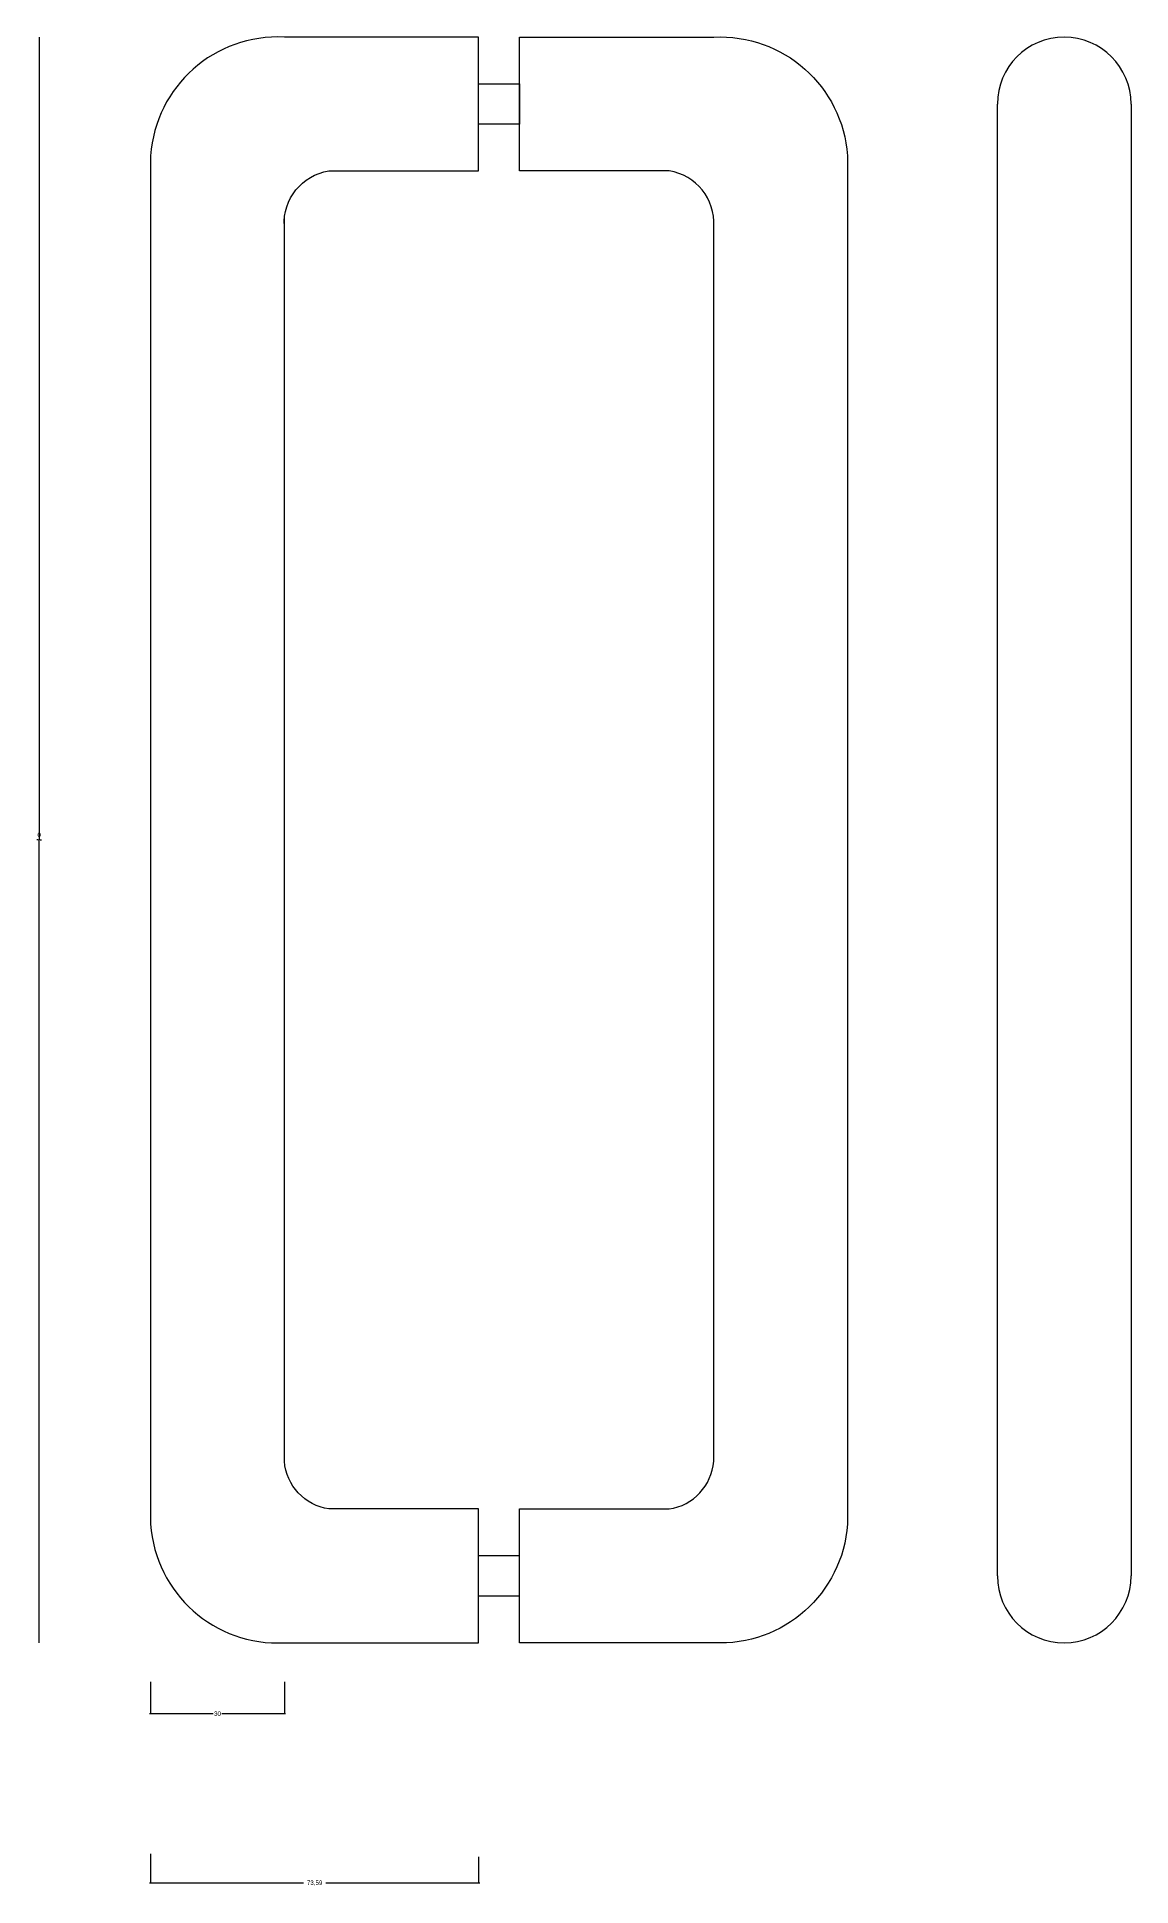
# Model space of a CAD drawing. Header units: metres. Extents: x 1047 to 1292, y 1857 to 2271.
import ezdxf

# ---------------------------------------------------------------- set-up
doc = ezdxf.new("R2010")
doc.units = ezdxf.units.M
doc.layers.add('7', color=7, linetype='Continuous')
doc.layers.add('DIM', color=3, linetype='Continuous')
doc.dimstyles.get("Standard").update_dxf_attribs({"dimtxt": 2.5, "dimasz": 2.5, "dimexe": 1.25, "dimexo": 0.625, "dimtad": 1, "dimcen": 2.5, "dimazin": 3, "dimtfac": 1, "dimtmove": 0, "dimatfit": 3})

# ---------------------------------------------------------------- blocks, each defined once
blk = doc.blocks.new('*D1')
for p, q in [((1047.15, 2271.33), (1047.15, 2091.33)), ((1046.9, 2091.33), (1046.65, 2091.33)), ((1047.15, 1911.33), (1047.15, 2091.33)), ((1047.15, 2091.33), (1047.15, 2091.33)), ((1047.4, 2091.33), (1047.65, 2091.33))]:
    blk.add_line(p, q)
at = {"layer": 'Defpoints'}
for p in [(1047.15, 2271.33), (1047.15, 2091.33), (1047.15, 1911.33)]:
    blk.add_point(p, dxfattribs=at)
at = {"layer": 'DIM', "insert": (1047.15, 2092.455), "char_height": 1, "attachment_point": 5}
blk.add_mtext('0', dxfattribs=at)
blk = doc.blocks.new('*D2')
for p, q in [((1072.16, 1902.56), (1072.16, 1895.43)), ((1102.16, 1902.56), (1102.16, 1895.43)), ((1086.16, 1895.43), (1071.91, 1895.43)), ((1102.41, 1895.43), (1088.16, 1895.43))]:
    blk.add_line(p, q)
at = {"layer": 'Defpoints'}
for p in [(1072.16, 1902.56), (1102.16, 1902.56), (1102.16, 1895.43)]:
    blk.add_point(p, dxfattribs=at)
at = {"layer": 'DIM', "insert": (1087.16, 1895.43), "char_height": 1, "attachment_point": 5}
blk.add_mtext('30', dxfattribs=at)
blk = doc.blocks.new('*D3')
for p, q in [((1072.16, 1864.02), (1072.16, 1857.45)), ((1145.75, 1863.31), (1145.75, 1857.45)), ((1106.455, 1857.45), (1071.91, 1857.45)), ((1146, 1857.45), (1111.455, 1857.45))]:
    blk.add_line(p, q)
at = {"layer": 'Defpoints'}
for p in [(1072.16, 1864.02), (1145.75, 1863.31), (1145.75, 1857.45)]:
    blk.add_point(p, dxfattribs=at)
at = {"layer": 'DIM', "insert": (1108.955, 1857.45), "char_height": 1, "attachment_point": 5}
blk.add_mtext('73,59', dxfattribs=at)

msp = doc.modelspace()

# ---------------------------------------------------------------- linework, layer by layer
at = {"layer": '7'}
for p, q in [((1145.75, 2260.85), (1154.9, 2260.85)), ((1145.75, 2251.82), (1145.75, 2260.85)), ((1154.9, 2260.85), (1154.9, 2251.82)), ((1262.13, 2091.33), (1262.13, 2256.33)), ((1292.13, 2256.33), (1292.13, 2091.33)), ((1154.9, 2251.82), (1145.75, 2251.82)), ((1262.13, 1926.33), (1262.13, 2091.33)), ((1292.13, 2091.33), (1292.13, 1926.33)), ((1154.9, 1930.85), (1145.75, 1930.85)), ((1145.75, 1921.82), (1154.9, 1921.82))]:
    msp.add_line(p, q, dxfattribs=at)
for points in [[(1102.16, 2228.93, -0.39), (1112.16, 2241.33), (1145.75, 2241.33), (1145.75, 2271.33), (1102.16, 2271.33, 0.41), (1072.16, 2244.74), (1072.16, 2091.33), (1072.16, 1937.93, 0.41), (1102.16, 1911.33), (1145.75, 1911.33), (1145.75, 1941.33), (1112.16, 1941.33, -0.35), (1102.16, 1952.04), (1102.16, 2091.33), (1102.16, 2230.62)], [(1198.49, 2228.93, 0.39), (1188.49, 2241.33), (1154.9, 2241.33), (1154.9, 2271.33), (1198.49, 2271.33, -0.41), (1228.49, 2244.74), (1228.49, 2091.33), (1228.49, 1937.93, -0.41), (1198.49, 1911.33), (1154.9, 1911.33), (1154.9, 1941.33), (1188.49, 1941.33, 0.35), (1198.49, 1952.04), (1198.49, 2091.33), (1198.49, 2230.62)]]:
    msp.add_lwpolyline(points, format="xyb", dxfattribs=at)
for centre, start, end in [((1277.13, 2256.33), 0, 180), ((1277.13, 1926.33), 180, 0)]:
    msp.add_arc(centre, 15, start, end, dxfattribs=at)

# ---------------------------------------------------------------- dimensions: what is measured, and where the dimension line sits
at = {"layer": 'DIM'}
for base, p1, p2, picture, middle in [((1047.15, 2091.33), (1047.15, 2271.33), (1047.15, 1911.33), '*D1', (1047.15, 2092.455)), ((1102.16, 1895.43), (1102.16, 1902.56), (1072.16, 1902.56), '*D2', (1087.16, 1895.43)), ((1145.75, 1857.45), (1145.75, 1863.31), (1072.16, 1864.02), '*D3', (1108.955, 1857.45))]:
    dim = msp.add_linear_dim(base=base, p1=p1, p2=p2, dimstyle='Standard', dxfattribs=at)
    dim.commit()
    dim.dimension.update_dxf_attribs({"geometry": picture, "text_midpoint": middle})

doc.saveas('drawing.dxf')
